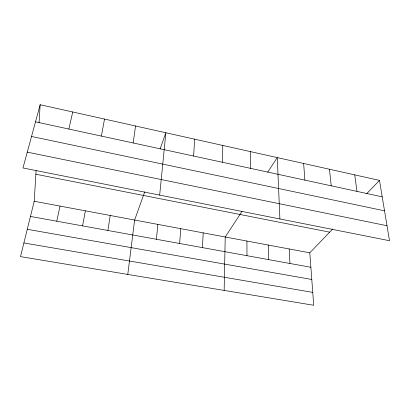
<?xml version="1.0" encoding="UTF-8"?>
<svg xmlns="http://www.w3.org/2000/svg" width="410" height="410" viewBox="0 0 410 410"><rect width="100%" height="100%" fill="white"/><g stroke="black" fill="none" stroke-linecap="round" stroke-linejoin="round"><path stroke-width="0.61" d="M224.147 290.418L225.228 236.995L242.013 211.391M222.369 162.263L222.799 145.447M202.494 247.63L203.17 232.87M332.725 228.99L309.796 252.816L313.717 305.281L20.5 256.624L34.22 201.259L36.111 170.504M39.047 122.805L40.159 104.719L379.481 180.39L389.5 240.716L22.965 167.962L40.159 104.719M193.612 156.041L194.658 139.169M179.657 243.489L180.718 228.667M156.41 239.271L157.87 224.393M159.669 195.093L165.881 132.753L160.1 148.902M127.771 274.428L134.618 220.042L144.689 191.916M133.178 142.967L135.556 125.993M107.891 230.476L110.218 215.475M101.408 136.094L104.509 119.069M82.574 225.889L85.357 210.827M56.764 221.21L60.029 206.086M68.859 129.053L72.719 111.981M267.684 172.215L277.268 157.594L279.902 218.96M366.704 193.674L379.481 180.39M23.888 242.956L312.753 292.391M27.27 229.298L311.79 279.476M30.458 216.439L310.877 267.274M34.22 201.259L309.796 252.816M35.88 174.24L329.676 232.157M27.265 152.136L387.014 225.741M31.529 136.468L384.539 210.832M35.506 121.837L382.217 196.846M354.727 174.87L356.987 191.388M329.45 169.233L331.218 185.812M303.636 163.477L304.891 180.118M289.188 248.962L289.942 263.481M268.232 245.042L268.647 259.617M250.331 151.587L250.484 168.346M246.917 241.054L246.979 255.691"/></g></svg>
